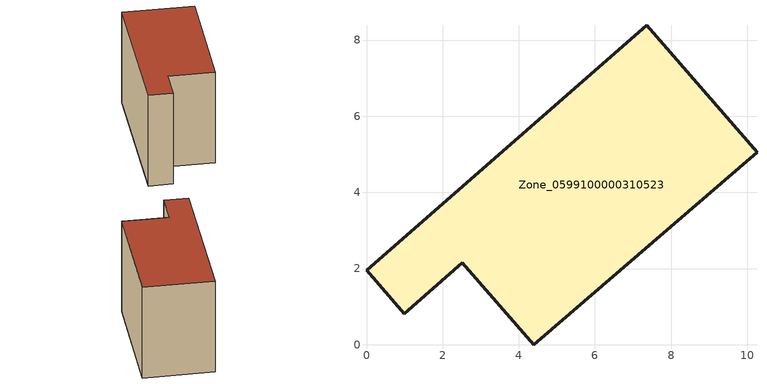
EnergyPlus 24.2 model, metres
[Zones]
Zone_0599100000310523
 floor ground (C_G): 2.52,2.16 1,0.82 0,1.95 7.36,8.39 10.26,5.06 4.4,0 z0
 wall outside (C_F): 7.36,8.39 0,1.95 1,0.82 2.52,2.16 4.4,0 10.26,5.06 7.36,8.39 z0:6.31
 roof outside (C_R): 4.4,0 10.26,5.06 7.36,8.39 0,1.95 1,0.82 2.52,2.16 z6.31
[BUILDING]
Pand.0599100000310523: North Axis=0; Terrain=City; Loads Convergence Tolerance Value=0.04; Temperature Convergence Tolerance Value=0.4; Solar Distribution=FullExterior; Maximum Number of Warmup Days=25; Minimum Number of Warmup Days=1
[Site:Location]
Rotterdam.The.Hague.AP_ZH_NLD Design_Conditions: Latitude=51.96; Longitude=4.45; Time Zone=1; Elevation=-4.5
[SITE:GROUNDTEMPERATURE:BUILDINGSURFACE]
18, 18, 18, 18, 18, 18, 18, 18, 18, 18, 18, 18
[MATERIAL] Thermal Absorptance=0.9; Solar Absorptance=0.7; Visible Absorptance=0.7
Name | Roughness | Thickness | Conductivity | Density | Specific Heat
G.TI.1946 | MediumSmooth | 0.15 | 1 | 540 | 1210
F.TI.1946 | Rough | 0.3 | 0.857143 | 1920 | 840
R.TI.1946 | MediumRough | 0.2 | 0.1 | 1500 | 1000
[CONSTRUCTION]
C_G: G.TI.1946
C_F: F.TI.1946
C_R: R.TI.1946
[ZONE]
Zone_0599100000310523: Type=1; Multiplier=1; Ceiling Height=Autocalculate; Volume=Autocalculate; Floor Area=autocalculate; Part of Total Floor Area=Yes
[ZONEINFILTRATION:DESIGNFLOWRATE]
Infil_Zone_0599100000310523: Zone or ZoneList or Space or SpaceList=Zone_0599100000310523; Schedule=AlwaysOn; Design Flow Rate Calculation Method=Flow/Area; Flow Rate per Floor Area=0.003; Constant Term Coefficient=1; Temperature Term Coefficient=0; Velocity Term Coefficient=0; Velocity Squared Term Coefficient=0
[HVACTEMPLATE:ZONE:IDEALLOADSAIRSYSTEM]
Zone_0599100000310523: Maximum Heating Supply Air Temperature=50; Minimum Cooling Supply Air Temperature=13; Maximum Heating Supply Air Humidity Ratio=0.0156; Minimum Cooling Supply Air Humidity Ratio=0.0077; Heating Limit=NoLimit; Cooling Limit=NoLimit; Dehumidification Control Type=ConstantSensibleHeatRatio; Cooling Sensible Heat Ratio=0.7; Dehumidification Setpoint=60; Humidification Control Type=None; Humidification Setpoint=30; Outdoor Air Method=None; Outdoor Air Flow Rate per Person=0.00944; Outdoor Air Flow Rate per Zone Floor Area=0; Outdoor Air Flow Rate per Zone=0; Demand Controlled Ventilation Type=None; Outdoor Air Economizer Type=NoEconomizer; Heat Recovery Type=None; Sensible Heat Recovery Effectiveness=0.7; Latent Heat Recovery Effectiveness=0.65
[ZONECONTROL:THERMOSTAT]
ThermostatControl_Zone_0599100000310523: Zone or ZoneList=Zone_0599100000310523; Control Type Schedule=DualSetpointControlType; Control 1=Thermostat_Zone_0599100000310523; Temperature Difference Between Cutout And Setpoint=0
[THERMOSTATSETPOINT:DUALSETPOINT]
Thermostat_Zone_0599100000310523: Heating Setpoint Temperature Schedule=HeatingSetpoint_Zone_0599100000310523; Cooling Setpoint Temperature Schedule=CoolingSetpoint_Zone_0599100000310523
[SCHEDULE:COMPACT]
HeatingSetpoint_Zone_0599100000310523: Through: 12/31, For: AllDays, Until: 24:00, 21
CoolingSetpoint_Zone_0599100000310523: Through: 12/31, For: AllDays, Until: 24:00, 24
DualSetpointControlType: Through: 12/31, For: AllDays, Until: 24:00, 4
AlwaysOn: Through: 12/31, For: AllDays, Until: 24:00, 1
